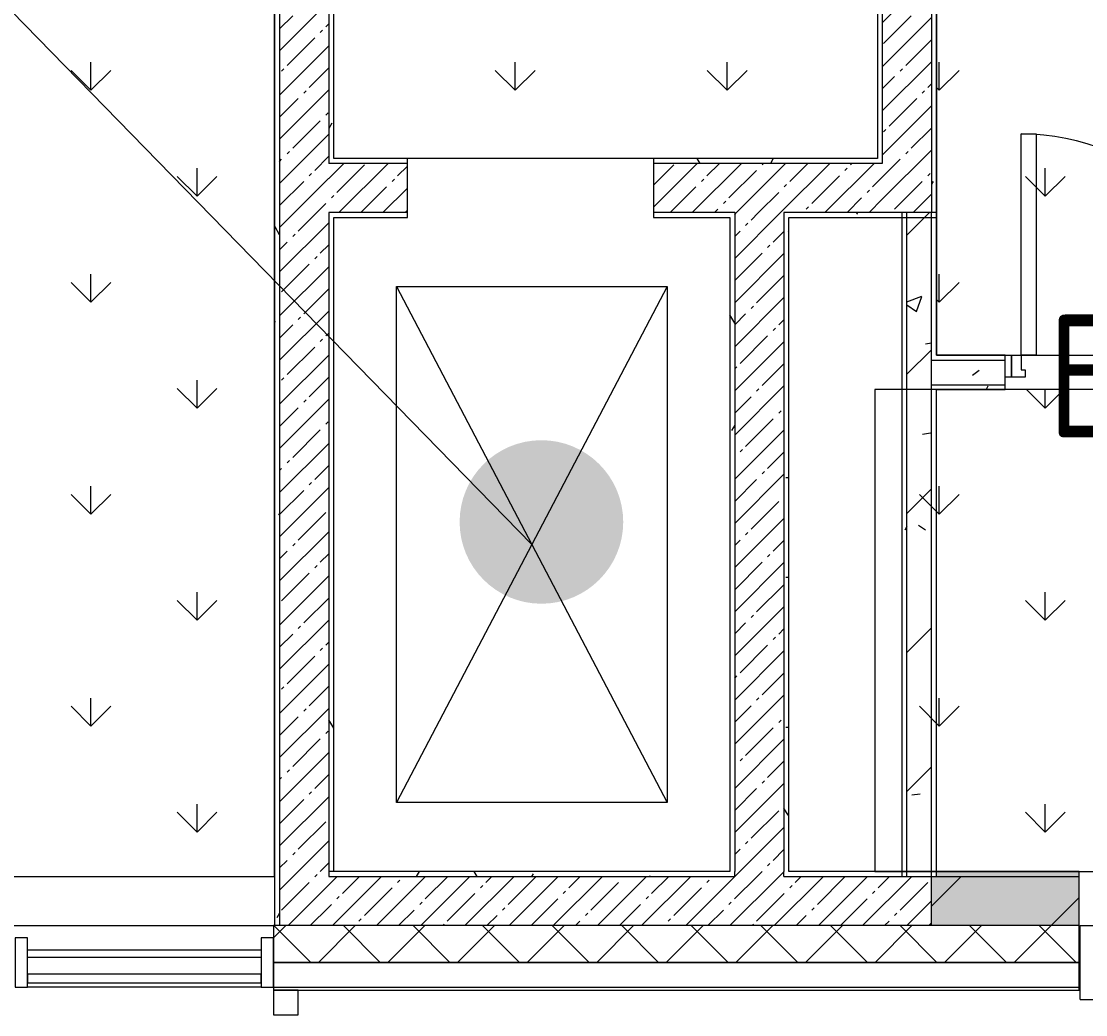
# Model space of a CAD drawing. Header units: millimetres. Extents: x -500089 to 1469082, y -290736 to 166440.
# Drawn here: x 1153654 to 1157981, y -74333 to -70292 of the extents above; entities that cross this region are included whole.
import ezdxf

# ---------------------------------------------------------------- set-up
doc = ezdxf.new("R2010")
doc.units = ezdxf.units.MM
for name, color, linetype, lineweight in [('Витраж', 7, 'Continuous', 0), ('Двери', 7, 'Continuous', 0), ('Линии', 7, 'Continuous', 0), ('Марки дверей', 7, 'Continuous', 9), ('Обобщенные модели', 7, 'Continuous', 0), ('Панели витража', 7, 'Continuous', 0), ('Перекрытие', 7, 'Continuous', 0), ('Стены наружные', 7, 'Continuous', 0), ('Стены несущие', 7, 'Continuous', 0), ('Стены отделка', 7, 'Continuous', 0), ('Стены штриховка', 7, 'Continuous', 0), ('экспертиза ДУ', 1, 'Continuous', 0), ('экспертиза ДУ пояснения', 6, 'Continuous', 0), ('экспертиза условные обозначения', 1, 'Continuous', 0)]:
    doc.layers.add(name, color=color, linetype=linetype, lineweight=lineweight)
doc.styles.add('GOST Common_1', font='', dxfattribs={"width": 0.9, "height": 700})
doc.styles.get('GOST Common_1').set_extended_font_data('GOST Common')
pattern_1 = [(0, (1111853.59, -73570.49), (812.8, 203.2), [67.056, -542.544, 67.056, -542.544, -3251.2]), (0, (1111853.59, -73570.49), (812.8, 203.2), [-1219.2, 67.056, -1152.144, 67.056, -542.544, -1422.4]), (0, (1111853.59, -73570.49), (812.8, 203.2), [-3048, 67.056, -339.344, 67.056, -948.944]), (120, (1112158.39, -73468.89), (-582.37636, 602.30545), [67.056, -542.544, 67.056, -542.544, -3251.2]), (120, (1112158.39, -73468.89), (-582.37636, 602.30545), [-1219.2, 67.056, -1152.144, 67.056, -542.544, -1422.4]), (120, (1112158.39, -73468.89), (-582.37636, 602.30545), [-3048, 67.056, -339.344, 67.056, -948.944]), (240, (1112259.99, -73062.49), (-230.42364, -805.50545), [67.056, -542.544, 67.056, -542.544, -3251.2]), (240, (1112259.99, -73062.49), (-230.42364, -805.50545), [-1219.2, 67.056, -1152.144, 67.056, -542.544, -1422.4]), (240, (1112259.99, -73062.49), (-230.42364, -805.50545), [-3048, 67.056, -339.344, 67.056, -948.944])]
pattern_2 = [(45, (1111853.59, -73570.49), (-89.80256, 89.80256), []), (45, (1111943.39, -73570.49), (-89.80256, 89.80256), [158.75, -31.75, 13.411, -18.339])]
pattern_3 = [(45, (1111853.6, -73570.5), (-282.8427, 282.8427), [])]
pattern_4 = [(50, (1111853.6, -73570.5), (728.7365, -63.756), [76.2, -838.2]), (355, (1111853.6, -73570.5), (-140.972, 764.228), [60.96, -670.56]), (100.451, (1111914.3, -73575.8), (587.77, 700.467), [64.76, -712.36]), (46.184, (1111853.6, -73367.3), (1084.316, -168.171), [114.3, -1257.3]), (96.636, (1111943.9, -73381.3), (949.61, 989.71), [97.14, -1068.54]), (351.184, (1111853.6, -73367.3), (949.62, 989.701), [91.44, -1005.84]), (21, (1111955.2, -73418.1), (606.458, -409.0606), [76.2, -838.2]), (326, (1111955.2, -73418.1), (247.208, 736.753), [60.96, -670.56]), (71.451, (1112005.7, -73452.2), (853.668, 327.6855), [64.76, -712.36]), (37.5, (1111853.59, -73570.5), (12.3547, 338.2201), [33.528, -628.904, 33.528, -647.192, -673.1]), (37.5, (1111853.59, -73570.5), (12.3547, 338.2201), [-1343.152, 33.528, -639.572]), (7.5, (1111853.6, -73570.5), (267.2789, 400.7221), [33.528, -354.584, 33.528, -613.664, -256.54]), (7.5, (1111853.6, -73570.5), (267.2789, 400.7221), [-1035.304, 33.528, -223.012]), (327.5, (1111627.02, -73570.5), (542.3633, -22.9153), [33.528, -220.472, 33.528, -758.952, -1051.56]), (327.5, (1111627.02, -73570.5), (542.3633, -22.9153), [-1046.48, 33.528, -1018.032]), (317.5, (1111525.4, -73570.5), (592.517, 101.707), [33.528, -296.672, 33.528, -492.76, -746.76]), (317.5, (1111525.4, -73570.5), (592.517, 101.707), [-856.488, 33.528, -713.232])]
pattern_5 = [(90, (1077209.23, -303341.8), (-431.0523, 431.0523), [114.3, -747.8046]), (45, (1077209.2, -303341.8), (-431.0523, 431.0523), [114.3, -495.3]), (135, (1077209.2, -303341.8), (-431.0523, -431.0523), [114.3, -495.3])]

# ---------------------------------------------------------------- blocks, each defined once
blk = doc.blocks.new('Прямоугольный импост - 30х300 мм _Отлив_ Белый-3057162-З Этаж 01')
at = {"layer": 'Витраж'}
for p, q in [((46104, -700), (46104, -400)), ((46104, -400), (47241.7, -400)), ((47291.7, -400), (48408.3, -400)), ((48458.3, -400), (49550, -400)), ((49600, -664), (49600, -700)), ((46104, -700), (49600, -700))]:
    blk.add_line(p, q, dxfattribs=at)
blk = doc.blocks.new('Наличник окна снизу открыто - Наличник окна Белый-3056224-З Этаж 01')
at = {"layer": 'Обобщенные модели', "lineweight": 18}
for p, q in [((37275, -662.5), (37175, -662.5)), ((37175, -662.5), (37175, -762.5)), ((37275, -762.5), (37275, -662.5)), ((42925, -662.5), (42825, -662.5)), ((42825, -662.5), (42825, -762.5)), ((42925, -762.5), (42925, -662.5)), ((37175, -762.5), (37275, -762.5)), ((42825, -762.5), (42925, -762.5))]:
    blk.add_line(p, q, dxfattribs=at)
blk = doc.blocks.new('АР_СОШ_Верзилово_Фасады_rvt-2-З Этаж 01')
at = {"layer": 'Стены наружные'}
for p, q in [((46100, -550), (46104, -550)), ((46104, -662.5), (46100, -662.5))]:
    blk.add_line(p, q, dxfattribs=at)
at = {"layer": 'Стены отделка', "lineweight": 9}
for p, q in [((46100, -550), (42825, -550)), ((42825, -550), (42825, -650)), ((46100, -650), (46100, -550)), ((42825, -650), (42825, -662.5)), ((42825, -662.5), (46100, -662.5)), ((46100, -662.5), (46100, -650))]:
    blk.add_line(p, q, dxfattribs=at)
at = {"layer": 'Стены штриховка'}
blk.add_line((42825, -650), (46100, -650), dxfattribs=at)
at = {"lineweight": 9}
for name in ['Прямоугольный импост - 30х300 мм _Отлив_ Белый-3057162-З Этаж 01', 'Наличник окна снизу открыто - Наличник окна Белый-3056224-З Этаж 01']:
    blk.add_blockref(name, (0, 0), dxfattribs=at)
blk = doc.blocks.new('ASVP_ДверьПротивопожарнаяСтальная_2 полотна - EI30 1320х2000h_полотна_ Г Пр _1200 в чистоте_-4225087-З Этаж 01')
at = {"layer": 'Двери', "lineweight": 18}
for p, q in [((-660, 970), (-600, 970)), ((-660, 70), (-660, 970)), ((-600, 970), (-600, 70)), ((660, 490), (600, 490)), ((600, 490), (600, 70)), ((660, 70), (660, 490)), ((-725, 70), (-700, 70)), ((-725, -20), (-725, 70)), ((-700, 70), (-660, 70)), ((-700, -20), (-700, 70)), ((-700, 70), (-700, -20)), ((-600, 70), (-660, 70)), ((-660, 70), (-660, 10)), ((600, 70), (660, 70)), ((700, 70), (660, 70)), ((660, 70), (660, 10)), ((700, -20), (700, 70)), ((725, 70), (700, 70)), ((700, 70), (700, -20)), ((725, -20), (725, 70)), ((-660, 10), (-644, 10)), ((-644, 10), (-644, -20)), ((660, 10), (644, 10)), ((644, 10), (644, -20)), ((-700, -20), (-725, -20)), ((-644, -20), (-700, -20)), ((644, -20), (700, -20)), ((700, -20), (725, -20))]:
    blk.add_line(p, q, dxfattribs=at)
at = {"layer": 'Двери'}
for centre, radius, start, end in [((-660, 70), 900, 360, 90), ((660, 70), 420, 90, 180)]:
    blk.add_arc(centre, radius, start, end, dxfattribs=at)
blk = doc.blocks.new('Прямоугольный импост - 50х200 мм Серый-4109800-З Этаж 01')
at = {"layer": 'Витраж', "lineweight": 18}
for p, q in [((-50, 35), (0, 35)), ((-50, -165), (-50, 35)), ((0, 35), (0, -165)), ((0, -165), (-50, -165))]:
    blk.add_line(p, q, dxfattribs=at)
blk = doc.blocks.new('Системная панель - ASVP_Cтеклопакет Двухкамерный_36 мм-4173989-З Этаж 01')
at = {"layer": 'Панели витража', "lineweight": 18}
for p, q in [((475, 18), (-475, 18)), ((-475, 18), (-475, -18)), ((475, -18), (475, 18)), ((-475, -18), (475, -18))]:
    blk.add_line(p, q, dxfattribs=at)
blk = doc.blocks.new('Прямоугольный импост - 50х120 мм Серый-3647425-З Этаж 01')
at = {"layer": 'Витраж'}
for p, q in [((38275, -530), (37325, -530)), ((38275, -650), (37325, -650))]:
    blk.add_line(p, q, dxfattribs=at)
blk = doc.blocks.new('Прямоугольный импост - 50х200 мм Серый-4109799-З Этаж 01')
at = {"layer": 'Витраж', "lineweight": 18}
for p, q in [((-25, 35), (25, 35)), ((-25, -165), (-25, 35)), ((25, 35), (25, -165)), ((25, -165), (-25, -165))]:
    blk.add_line(p, q, dxfattribs=at)

msp = doc.modelspace()

# ---------------------------------------------------------------- hatches: boundary and pattern name
at = {"layer": 'Стены штриховка'}
h = msp.add_hatch(dxfattribs=at)
h.set_pattern_fill('FP_174', color=256, style=0, pattern_type=2)
h.set_pattern_definition(pattern_1)
h.paths.add_polyline_path([(1154703.585, -73970.488), (1154703.585, -66250.488), (1154683.585, -66250.488), (1154683.585, -73970.488)], flags=0)
h = msp.add_hatch(dxfattribs=at)
h.set_pattern_fill('FP_35', color=256, style=0, pattern_type=2)
h.set_pattern_definition(pattern_2)
h.paths.add_polyline_path([(1154703.585, -73970.488), (1154903.585, -73970.488), (1154902.363, -66250.488), (1154703.585, -66250.488), (1154703.585, -73770.488)], flags=0)
h = msp.add_hatch(dxfattribs=at)
h.set_pattern_fill('FP_35', color=256, style=0, pattern_type=2)
h.set_pattern_definition(pattern_2)
h.paths.add_polyline_path([(1157154.499, -71070.488), (1157353.585, -71070.488), (1157353.585, -66270.488), (1157153.585, -66270.488), (1157153.585, -71070.488)], flags=0)
h = msp.add_hatch(dxfattribs=at)
h.set_pattern_fill('FP_174', color=256, style=0, pattern_type=2)
h.set_pattern_definition(pattern_1)
h.paths.add_polyline_path([(1157373.585, -71090.488), (1157373.585, -66250.488), (1157353.585, -66250.488), (1157353.585, -71070.488)], flags=0)
h = msp.add_hatch(dxfattribs=at)
h.set_pattern_fill('FP_174', color=256, style=0, pattern_type=2)
h.set_pattern_definition(pattern_1)
h.paths.add_polyline_path([(1157153.585, -70870.488), (1157153.585, -66470.488), (1157133.585, -66470.488), (1157133.585, -70870.488)], flags=0)
h = msp.add_hatch(dxfattribs=at)
h.set_pattern_fill('FP_174', color=256, style=0, pattern_type=2)
h.set_pattern_definition(pattern_1)
h.paths.add_polyline_path([(1154903.585, -73750.488), (1154923.585, -73750.488), (1154923.585, -71070.488), (1154903.585, -71070.488), (1154903.585, -72834.149)], flags=0)
h.paths.add_polyline_path([(1154903.585, -70870.488), (1154923.585, -70870.488), (1154923.585, -66515.488), (1154903.585, -66515.488), (1154903.585, -70372.375)], flags=0)
h = msp.add_hatch(dxfattribs=at)
h.set_pattern_fill('FP_35', color=256, style=0, pattern_type=2)
h.set_pattern_definition(pattern_2)
h.paths.add_polyline_path([(1155223.585, -71070.488), (1155223.585, -70870.488), (1154903.585, -70870.488), (1154903.585, -71070.488), (1154923.585, -71070.488)], flags=0)
h.paths.add_polyline_path([(1156796.273, -71070.488), (1157153.585, -71069.377), (1157153.585, -70870.488), (1156223.585, -70870.488), (1156223.585, -71070.488), (1156753.585, -71070.488)], flags=0)
h = msp.add_hatch(dxfattribs=at)
h.set_pattern_fill('FP_174', color=256, style=0, pattern_type=2)
h.set_pattern_definition(pattern_1)
h.paths.add_polyline_path([(1156553.585, -70870.488), (1157133.585, -70870.488), (1157133.585, -70850.488), (1156223.585, -70850.488), (1156223.585, -70870.488)], flags=0)
h.paths.add_polyline_path([(1155223.585, -70870.488), (1155223.585, -70850.488), (1154923.585, -70850.488), (1154923.585, -70870.488)], flags=0)
h = msp.add_hatch(dxfattribs=at)
h.set_pattern_fill('FP_174', color=256, style=0, pattern_type=2)
h.set_pattern_definition(pattern_1)
h.paths.add_polyline_path([(1157153.585, -71090.488), (1157233.585, -71090.488), (1157233.585, -71070.488), (1156753.585, -71070.488), (1156753.585, -71090.488), (1157133.585, -71090.488)], flags=0)
h.paths.add_polyline_path([(1154923.585, -71090.488), (1155223.585, -71090.488), (1155223.585, -71070.488), (1154923.585, -71070.488)], flags=0)
h.paths.add_polyline_path([(1156223.585, -71090.488), (1156553.585, -71090.488), (1156553.585, -71070.488), (1156223.585, -71070.488)], flags=0)
h = msp.add_hatch(dxfattribs=at)
h.set_pattern_fill('FP_174', color=256, style=0, pattern_type=2)
h.set_pattern_definition(pattern_1)
h.paths.add_polyline_path([(1156533.585, -73750.488), (1156553.585, -73750.488), (1156553.585, -71090.488), (1156533.585, -71090.488), (1156533.585, -72834.149)], flags=0)
h = msp.add_hatch(dxfattribs=at)
h.set_pattern_fill('FP_35', color=256, style=0, pattern_type=2)
h.set_pattern_definition(pattern_2)
h.paths.add_polyline_path([(1156553.585, -73770.488), (1156753.585, -73770.488), (1156753.585, -71070.488), (1156553.585, -71070.488), (1156553.585, -73750.488)], flags=0)
h = msp.add_hatch(dxfattribs=at)
h.set_pattern_fill('FP_174', color=256, style=0, pattern_type=2)
h.set_pattern_definition(pattern_1)
h.paths.add_polyline_path([(1156773.585, -73750.488), (1156773.585, -71090.488), (1156753.585, -71090.488), (1156753.585, -73750.488)], flags=0)
h = msp.add_hatch(dxfattribs=at)
h.set_pattern_fill('FP_174', color=256, style=0, pattern_type=2)
h.set_pattern_definition(pattern_1)
h.paths.add_polyline_path([(1157253.585, -73770.488), (1157253.585, -71070.488), (1157233.585, -71070.488), (1157233.585, -73770.488)], flags=0)
h = msp.add_hatch(dxfattribs=at)
h.set_pattern_fill('FP_201', color=256, style=0, pattern_type=2)
h.set_pattern_definition(pattern_3)
h.paths.add_polyline_path([(1157353.585, -73770.488), (1157353.585, -71070.488), (1157253.585, -71070.488), (1157253.585, -73770.488)], flags=0)
h = msp.add_hatch(dxfattribs=at)
h.set_pattern_fill('FP_31', color=256, style=0, pattern_type=2)
h.set_pattern_definition(pattern_4)
h.paths.add_polyline_path([(1157353.585, -73770.488), (1157353.585, -71070.488), (1157253.585, -71070.488), (1157253.585, -73770.488)], flags=0)
h = msp.add_hatch(dxfattribs=at)
h.set_pattern_fill('FP_174', color=256, style=0, pattern_type=2)
h.set_pattern_definition(pattern_1)
h.paths.add_polyline_path([(1157353.585, -73770.488), (1157373.585, -73770.488), (1157373.585, -71770.488), (1157353.585, -71770.488), (1157353.585, -73750.488)], flags=0)
h.paths.add_polyline_path([(1157373.585, -71670.488), (1157373.585, -71090.488), (1157353.585, -71070.488), (1157353.585, -71670.488)], flags=0)
h = msp.add_hatch(dxfattribs=at)
h.set_pattern_fill('FP_174', color=256, style=0, pattern_type=2)
h.set_pattern_definition(pattern_1)
h.paths.add_polyline_path([(1159333.585, -71670.488), (1159353.585, -71670.488), (1159353.585, -71650.488), (1159103.585, -71650.488), (1159103.585, -71670.488)], flags=0)
h.paths.add_polyline_path([(1159453.585, -71670.488), (1161933.585, -71670.488), (1161933.585, -71650.488), (1159453.585, -71650.488)], flags=0)
h.paths.add_polyline_path([(1157653.585, -71670.488), (1157653.585, -71650.488), (1157373.585, -71650.488), (1157373.585, -71670.488)], flags=0)
h = msp.add_hatch(dxfattribs=at)
h.set_pattern_fill('FP_31', color=256, style=0, pattern_type=2)
h.set_pattern_definition(pattern_4)
h.paths.add_polyline_path([(1161933.585, -71770.488), (1161953.585, -71770.488), (1161953.585, -71670.488), (1159103.585, -71670.488), (1159103.585, -71770.488), (1161244.133, -71770.488)], flags=0)
h.paths.add_polyline_path([(1157353.585, -71770.488), (1157653.585, -71770.488), (1157653.585, -71670.488), (1157353.585, -71671.916)], flags=0)
h = msp.add_hatch(dxfattribs=at)
h.set_pattern_fill('FP_174', color=256, style=0, pattern_type=2)
h.set_pattern_definition(pattern_1)
h.paths.add_polyline_path([(1162053.585, -71790.488), (1162053.585, -71770.488), (1159103.585, -71770.488), (1159103.585, -71790.488), (1161953.585, -71790.488)], flags=0)
h.paths.add_polyline_path([(1157653.585, -71790.488), (1157653.585, -71770.488), (1157373.585, -71770.488), (1157373.585, -71790.488)], flags=0)
h = msp.add_hatch(dxfattribs=at)
h.set_pattern_fill('FP_174', color=256, style=0, pattern_type=2)
h.set_pattern_definition(pattern_1)
h.paths.add_polyline_path([(1157233.585, -73770.488), (1157233.585, -73750.488), (1156753.585, -73750.488), (1156753.585, -73770.488), (1156796.273, -73770.488)], flags=0)
h.paths.add_polyline_path([(1154903.585, -73770.488), (1156553.585, -73770.488), (1156553.585, -73750.488), (1154903.585, -73750.488)], flags=0)
h = msp.add_hatch(dxfattribs=at)
h.set_pattern_fill('FP_35', color=256, style=0, pattern_type=2)
h.set_pattern_definition(pattern_2)
h.paths.add_polyline_path([(1157353.585, -73970.488), (1157353.585, -73770.488), (1154903.585, -73770.736), (1154903.585, -73970.488), (1156796.273, -73970.488)], flags=0)
h = msp.add_hatch(dxfattribs=at)
h.set_pattern_fill('FP_201', color=256, style=0, pattern_type=2)
h.set_pattern_definition(pattern_3)
h.paths.add_polyline_path([(1173453.585, -73970.488), (1173453.585, -73770.488), (1171253.585, -73770.488), (1171253.585, -73970.488), (1173378.585, -73970.488)], flags=0)
h.paths.add_polyline_path([(1157353.585, -73970.488), (1157953.585, -73970.488), (1157953.585, -73770.488), (1157353.585, -73770.488)], flags=0)
h.paths.add_polyline_path([(1178753.585, -73970.488), (1178753.585, -73770.488), (1177653.585, -73770.488), (1177653.585, -73970.488)], flags=0)
h = msp.add_hatch(dxfattribs=at)
h.set_pattern_fill('FP_31', color=256, style=0, pattern_type=2)
h.set_pattern_definition(pattern_4)
h.paths.add_polyline_path([(1173453.585, -73970.488), (1173453.585, -73770.488), (1171253.585, -73770.488), (1171253.585, -73970.488), (1173378.585, -73970.488)], flags=0)
h.paths.add_polyline_path([(1157353.585, -73970.488), (1157953.585, -73970.488), (1157953.585, -73770.488), (1157353.585, -73770.488)], flags=0)
h.paths.add_polyline_path([(1178753.585, -73970.488), (1178753.585, -73770.488), (1177653.585, -73770.488), (1177653.585, -73970.488)], flags=0)
h = msp.add_hatch(dxfattribs=at)
h.set_pattern_fill('FP_174', color=256, style=0, pattern_type=2)
h.set_pattern_definition(pattern_1)
h.paths.add_polyline_path([(1157953.585, -73770.488), (1157953.585, -73750.488), (1157373.585, -73751.155), (1157373.585, -73770.488), (1157639.3, -73770.488)], flags=0)
h.paths.add_polyline_path([(1173453.585, -73770.488), (1174353.585, -73770.488), (1174353.585, -73750.488), (1171253.585, -73750.488), (1171253.585, -73770.488), (1173378.585, -73770.488)], flags=0)
h.paths.add_polyline_path([(1178733.585, -73770.488), (1178733.585, -73750.488), (1177653.585, -73750.488), (1177653.585, -73770.488)], flags=0)
h = msp.add_hatch(dxfattribs=at)
h.set_pattern_fill('FP_32', color=256, style=0, pattern_type=2)
h.set_pattern_definition([(45, (1111853.59, -73570.49), (-141.42136, 141.42136), []), (135, (1111853.59, -73570.49), (-141.42136, -141.42136), [])])
h.paths.add_polyline_path([(1154678.585, -74120.488), (1157953.585, -74120.488), (1157953.585, -73970.488), (1154678.585, -73970.488), (1154678.585, -74070.488)], flags=0)
h.paths.add_polyline_path([(1112553.585, -74120.488), (1120478.585, -74120.488), (1120478.585, -73970.488), (1112553.585, -73970.488), (1112553.585, -74070.488)], flags=0)
h.paths.add_polyline_path([(1137278.585, -74120.488), (1139003.585, -74120.488), (1139003.585, -73970.488), (1137278.585, -73970.488), (1137278.585, -74070.488)], flags=0)
h.paths.add_polyline_path([(1173378.585, -74120.488), (1173378.585, -73970.488), (1171253.585, -73970.488), (1171253.585, -74120.488)], flags=0)
h.paths.add_polyline_path([(1135578.585, -74120.488), (1135578.585, -73970.488), (1134929.417, -73970.488), (1134929.417, -74120.488)], flags=0)
h.paths.add_polyline_path([(1147903.585, -74120.488), (1149128.585, -74120.488), (1149128.585, -73970.488), (1147903.585, -73970.488), (1147903.585, -74070.488)], flags=0)
h.paths.add_polyline_path([(1123728.585, -74120.488), (1124953.585, -74120.488), (1124953.585, -73970.488), (1123728.585, -73970.488), (1123728.585, -74070.488)], flags=0)
at = {"layer": 'экспертиза ДУ', "lineweight": 0}
h = msp.add_hatch(color=5, dxfattribs=at)
edge = h.paths.add_edge_path()
edge.add_arc((1155767.998, -72328.827), 332.544, 0, 360)
at = {"layer": 'экспертиза условные обозначения'}
h = msp.add_hatch(dxfattribs=at)
h.set_pattern_fill('GRASS', color=3, scale=24)
h.set_pattern_definition(pattern_5)
h.paths.add_polyline_path([(1157123.585, -71790.488), (1157123.585, -73750.488), (1178733.585, -73750.488), (1178733.585, -66250.488), (1182233.585, -66250.488), (1184413.585, -66245.488), (1184413.585, -55290.488), (1182653.585, -55290.488), (1182649.585, -55470.488), (1182453.585, -55470.488), (1182453.585, -64290.488), (1176773.585, -64290.488), (1176773.585, -71790.488)])
h = msp.add_hatch(dxfattribs=at)
h.set_pattern_fill('GRASS', color=6, scale=24)
h.set_pattern_definition(pattern_5)
h.paths.add_polyline_path([(1157373.585, -71650.488), (1159333.585, -71650.488), (1159333.585, -55760.488), (1157103.585, -55760.488), (1157103.585, -60240.488), (1153463.585, -60240.488), (1153463.585, -61460.488), (1149123.585, -61460.488), (1149123.585, -73770.488), (1154683.585, -73770.488), (1154683.585, -66250.488), (1157373.585, -66250.488)])
h = msp.add_hatch(dxfattribs=at)
h.set_pattern_fill('GRASS', color=6, scale=24)
h.set_pattern_definition(pattern_5)
h.paths.add_polyline_path([(1154903.585, -66340.488), (1156053.585, -66340.488), (1156053.585, -66490.488), (1156433.585, -66490.488), (1156433.585, -68340.488), (1157133.585, -68340.488), (1157133.585, -70850.488), (1154923.585, -70850.488), (1154923.585, -66515.488), (1154903.585, -66515.488)])

# ---------------------------------------------------------------- linework, layer by layer
at = {"layer": 'Линии'}
for p, q in [((1155178.585, -71370.488), (1156278.585, -71370.488)), ((1155178.585, -73470.488), (1155178.585, -71370.488)), ((1155178.585, -71370.488), (1156278.585, -73470.488)), ((1156278.585, -71370.488), (1155178.585, -73470.488)), ((1156278.585, -71370.488), (1156278.585, -73470.488)), ((1156278.585, -73470.488), (1155178.585, -73470.488))]:
    msp.add_line(p, q, dxfattribs=at)
at = {"layer": 'Перекрытие'}
msp.add_line((1149123.585, -73770.488), (1154683.585, -73770.488), dxfattribs=at)
at = {"layer": 'Стены наружные'}
for p, q in [((1157953.585, -73750.488), (1171253.585, -73750.488)), ((1149128.585, -73970.488), (1154678.585, -73970.488)), ((1154628.585, -74070.488), (1153678.585, -74070.488)), ((1157957.585, -74120.488), (1157953.585, -74120.488))]:
    msp.add_line(p, q, dxfattribs=at)
at = {"layer": 'Стены несущие'}
for p, q in [((1154703.585, -66250.488), (1154703.585, -73970.488)), ((1157353.585, -66270.488), (1157353.585, -71070.488)), ((1157153.585, -66470.488), (1157153.585, -70870.488)), ((1154903.585, -66515.488), (1154903.585, -70870.488)), ((1155223.585, -70870.488), (1154903.585, -70870.488)), ((1155223.585, -71070.488), (1155223.585, -70870.488)), ((1156223.585, -70870.488), (1156223.585, -71070.488)), ((1157153.585, -70870.488), (1156223.585, -70870.488)), ((1154903.585, -71070.488), (1154903.585, -73750.488)), ((1155223.585, -71070.488), (1154903.585, -71070.488)), ((1156553.585, -71070.488), (1156223.585, -71070.488)), ((1156553.585, -71070.488), (1156553.585, -73750.488)), ((1156753.585, -71070.488), (1156753.585, -73750.488)), ((1157353.585, -71070.488), (1156753.585, -71070.488)), ((1157253.585, -73770.488), (1157253.585, -71070.488)), ((1157353.585, -71670.488), (1157353.585, -71070.488)), ((1157353.585, -71670.488), (1157653.585, -71670.488)), ((1157653.585, -71770.488), (1157653.585, -71740.488)), ((1157353.585, -71770.488), (1157653.585, -71770.488)), ((1157353.585, -73970.488), (1157353.585, -71770.488)), ((1156533.585, -73750.488), (1154903.585, -73750.488)), ((1157353.585, -73750.488), (1156773.585, -73750.488)), ((1157353.585, -73970.488), (1157353.585, -73750.488)), ((1157353.585, -73770.488), (1157953.585, -73770.488)), ((1157953.585, -73970.488), (1157953.585, -73770.488)), ((1157953.585, -73970.488), (1154703.585, -73970.488))]:
    msp.add_line(p, q, dxfattribs=at)
at = {"layer": 'Стены отделка'}
for p, q in [((1154683.585, -66250.488), (1154683.585, -73970.488)), ((1157373.585, -71090.488), (1157373.585, -66250.488)), ((1157133.585, -66490.488), (1157133.585, -70850.488)), ((1154923.585, -70850.488), (1154923.585, -66515.488)), ((1155223.585, -70850.488), (1154923.585, -70850.488)), ((1155223.585, -70870.488), (1155223.585, -70850.488)), ((1157133.585, -70850.488), (1156223.585, -70850.488)), ((1156223.585, -70850.488), (1156223.585, -70870.488)), ((1154923.585, -73750.488), (1154923.585, -71090.488)), ((1154923.585, -71090.488), (1155223.585, -71090.488)), ((1155223.585, -71090.488), (1155223.585, -71070.488)), ((1156223.585, -71070.488), (1156223.585, -71090.488)), ((1156223.585, -71090.488), (1156533.585, -71090.488)), ((1156533.585, -71090.488), (1156533.585, -73750.488)), ((1156773.585, -71090.488), (1157373.585, -71090.488)), ((1156773.585, -73750.488), (1156773.585, -71090.488)), ((1157233.585, -71070.488), (1157233.585, -73770.488)), ((1157373.585, -71070.488), (1157353.585, -71070.488)), ((1157373.585, -71650.488), (1157373.585, -71070.488)), ((1157653.585, -71650.488), (1157373.585, -71650.488)), ((1157653.585, -71790.488), (1157653.585, -71770.488)), ((1157373.585, -71790.488), (1157653.585, -71790.488)), ((1157373.585, -73770.488), (1157373.585, -71790.488)), ((1157953.585, -73750.488), (1157353.585, -73750.488)), ((1157953.585, -73770.488), (1157953.585, -73750.488)), ((1154703.585, -73970.488), (1154678.585, -73970.488)), ((1154678.585, -73970.488), (1154678.585, -74120.488)), ((1157953.585, -74120.488), (1157953.585, -73970.488)), ((1154678.585, -74120.488), (1157953.585, -74120.488))]:
    msp.add_line(p, q, dxfattribs=at)
at = {"layer": 'Стены штриховка'}
for p, q in [((1157353.585, -71770.488), (1157353.585, -71670.488)), ((1154903.585, -73750.488), (1154903.585, -73770.488)), ((1154903.585, -73770.488), (1156553.585, -73770.488)), ((1156553.585, -73770.488), (1156553.585, -73750.488)), ((1156753.585, -73770.488), (1156753.585, -73750.488)), ((1156753.585, -73770.488), (1157353.585, -73770.488))]:
    msp.add_line(p, q, dxfattribs=at)
at = {"layer": 'экспертиза ДУ пояснения', "lineweight": 0}
msp.add_lwpolyline([(1036157.61, 50215.508), (1155728.585, -72420.488)], dxfattribs=at)
at = {"layer": 'экспертиза условные обозначения', "color": 3}
msp.add_lwpolyline([(1157123.585, -71790.488), (1157123.585, -73750.488), (1178733.585, -73750.488), (1178733.585, -66250.488), (1182233.585, -66250.488), (1184413.585, -66245.488), (1184413.585, -55290.488), (1182653.585, -55290.488), (1182649.585, -55470.488), (1182453.585, -55470.488), (1182453.585, -64290.488), (1182453.585, -64290.488), (1176773.585, -64290.488), (1176773.585, -71790.488), (1157123.585, -71790.488)], dxfattribs=at)
at = {"layer": 'экспертиза условные обозначения', "color": 6}
for points in [[(1157373.585, -71650.488), (1159333.585, -71650.488), (1159333.585, -55760.488), (1157103.585, -55760.488), (1157103.585, -60240.488), (1153463.585, -60240.488), (1153463.585, -61460.488), (1149123.585, -61460.488), (1149123.585, -73770.488), (1154683.585, -73770.488), (1154683.585, -66250.488), (1157373.585, -66250.488), (1157373.585, -71650.488)], [(1154903.585, -66340.488), (1156053.585, -66340.488), (1156053.585, -66490.488), (1156433.585, -66490.488), (1156433.585, -68340.488), (1157133.585, -68340.488), (1157133.585, -70850.488), (1154923.585, -70850.488), (1154923.585, -66515.488), (1154903.585, -66515.488), (1154903.585, -66340.488)]]:
    msp.add_lwpolyline(points, dxfattribs=at)

# ---------------------------------------------------------------- block references
msp.add_blockref('АР_СОШ_Верзилово_Фасады_rvt-2-З Этаж 01', (1111853.585, -73570.488))
at = {"layer": 'Витраж', "extrusion": (0, 0, -1), "rotation": 180}
for name, p in [('Прямоугольный импост - 50х200 мм Серый-4109799-З Этаж 01', (-1153653.585, -74185.488)), ('Прямоугольный импост - 50х200 мм Серый-4109800-З Этаж 01', (-1154678.585, -74185.488))]:
    msp.add_blockref(name, p, dxfattribs=at)
at = {"layer": 'Витраж'}
msp.add_blockref('Прямоугольный импост - 50х120 мм Серый-3647425-З Этаж 01', (1116353.585, -73570.488), dxfattribs=at)
at = {"layer": 'Двери'}
msp.add_blockref('ASVP_ДверьПротивопожарнаяСтальная_2 полотна - EI30 1320х2000h_полотна_ Г Пр _1200 в чистоте_-4225087-З Этаж 01', (1158378.585, -71720.488), dxfattribs=at)
at = {"layer": 'Панели витража'}
msp.add_blockref('Системная панель - ASVP_Cтеклопакет Двухкамерный_36 мм-4173989-З Этаж 01', (1154153.585, -74185.488), dxfattribs=at)

# ---------------------------------------------------------------- texts
at = {"layer": 'Марки дверей', "insert": (1157824.171, -71486.462), "char_height": 500, "width": 1327.5945, "attachment_point": 1, "style": 'GOST Common_1'}
msp.add_mtext('EI30', dxfattribs=at)

doc.saveas('drawing.dxf')
